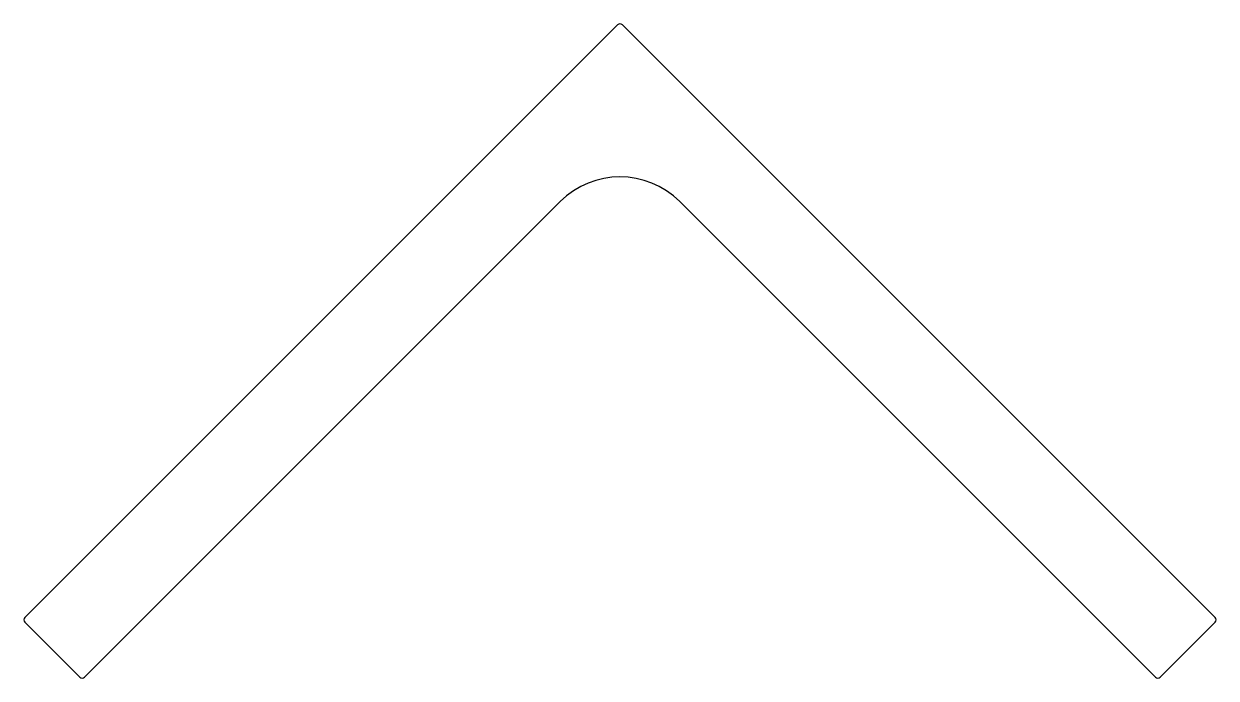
# Model space of a CAD drawing. Extents: x -44.6 to 45, y 5.9 to 55.1.
import ezdxf

# ---------------------------------------------------------------- set-up
doc = ezdxf.new("R2010")
doc.units = 0
doc.layers.get('0').update_dxf_attribs({"linetype": 'CONTINUOUS'})

msp = doc.modelspace()

# ---------------------------------------------------------------- linework, layer by layer
for p, q in [((-0.012, 55.053), (-44.559, 10.505)), ((44.89, 10.505), (0.342, 55.053)), ((-40.069, 6.015), (-4.325, 41.759)), ((4.655, 41.759), (40.399, 6.015)), ((-44.559, 10.151), (-40.423, 6.015)), ((40.753, 6.015), (44.89, 10.151))]:
    msp.add_line(p, q)
for centre, radius, start, end in [((0.165, 54.876), 0.25, 45, 135), ((0.165, 37.269), 6.35, 45, 135), ((-44.383, 10.328), 0.25, 135, 225), ((44.713, 10.328), 0.25, 315, 45), ((-40.246, 6.192), 0.25, 225, 315), ((40.576, 6.192), 0.25, 225, 315)]:
    msp.add_arc(centre, radius, start, end)

doc.saveas('drawing.dxf')
